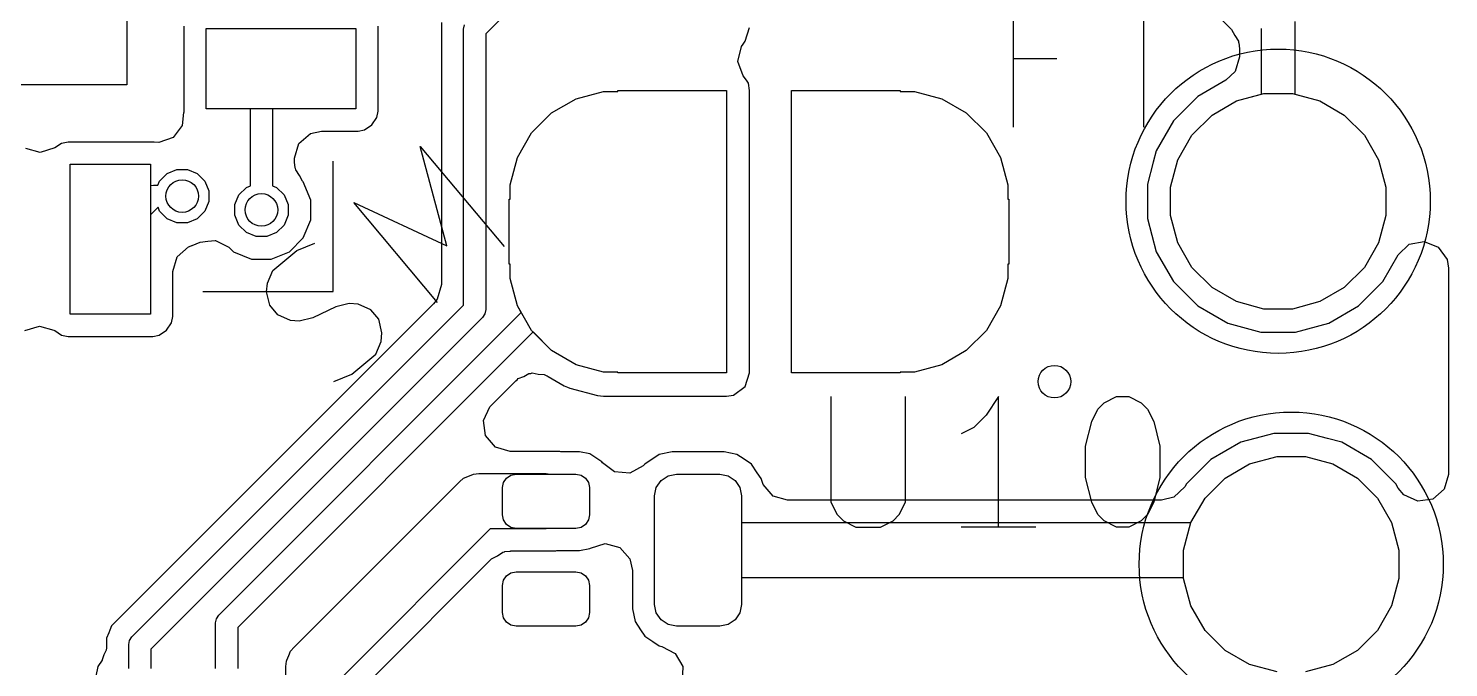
# Model space of a CAD drawing. Extents: x -28 to 34.6, y -6.7 to 48.3.
# Drawn here: x 18.61 to 25.15, y 12.48 to 15.42 of the extents above; entities that cross this region are included whole.
import ezdxf

# ---------------------------------------------------------------- set-up
doc = ezdxf.new("R2010")
doc.units = 0
doc.layers.add('BLACK', color=7, linetype='CONTINUOUS')

msp = doc.modelspace()

# ---------------------------------------------------------------- linework, layer by layer
at = {"layer": 'BLACK', "linetype": 'CONTINUOUS'}
for p, q in [((19.064332, 17.256502), (19.064332, 15.156502)), ((19.064332, 17.256502), (19.064332, 15.156502)), ((22.870037, 16.690683), (24.149713, 15.411007)), ((20.934723, 15.610052), (20.716731, 15.39206)), ((23.145873, 14.962731), (23.145873, 15.562731)), ((23.745873, 14.962731), (23.745873, 15.562731)), ((20.513031, 15.443516), (20.513031, 14.237797)), ((20.615131, 15.413102), (20.618998, 15.432542)), ((24.440532, 15.448542), (24.440532, 15.114294)), ((19.327232, 15.426561), (19.327232, 15.036452)), ((19.429332, 15.046502), (19.429332, 15.416502)), ((19.429332, 15.416502), (20.119332, 15.416502)), ((19.429332, 15.046502), (19.429332, 15.416502)), ((19.429332, 15.416502), (20.119332, 15.416502)), ((19.429332, 15.046502), (19.429332, 15.416502)), ((19.429332, 15.416502), (20.119332, 15.416502)), ((20.119332, 15.416502), (20.119332, 15.046502)), ((20.119332, 15.416502), (20.119332, 15.046502)), ((20.119332, 15.416502), (20.119332, 15.046502)), ((20.221432, 15.036447), (20.221431, 15.426556)), ((20.615131, 14.144143), (20.615131, 15.413102)), ((20.716731, 15.39206), (20.716731, 14.123101)), ((21.910977, 15.35855), (21.931431, 15.421502)), ((24.149713, 15.411007), (24.164416, 15.38408)), ((24.164416, 15.38408), (24.181009, 15.358261)), ((24.288132, 15.114294), (24.288132, 15.416979)), ((21.8776, 15.264965), (21.893426, 15.333019)), ((21.893426, 15.333019), (21.901081, 15.344931)), ((21.901081, 15.344931), (21.910973, 15.358548)), ((21.910973, 15.358548), (21.910977, 15.35855)), ((24.181009, 15.358261), (24.1819, 15.352061)), ((24.1819, 15.352061), (24.183198, 15.349684)), ((24.183198, 15.349684), (24.186032, 15.323326)), ((24.186032, 15.323326), (24.186032, 15.285397)), ((21.90108, 15.199159), (21.8776, 15.264965)), ((23.345873, 15.277017), (23.145873, 15.277017)), ((24.186032, 15.285397), (24.166347, 15.218358)), ((21.916445, 15.17801), (21.90108, 15.199159)), ((21.926189, 15.164598), (21.916445, 15.17801)), ((24.124032, 15.17801), (23.994637, 15.103305)), ((24.166347, 15.218358), (24.124032, 15.17801)), ((19.064332, 15.156502), (16.964332, 15.156502)), ((19.064332, 15.156502), (16.964332, 15.156502)), ((21.132989, 15.093442), (21.259068, 15.127224)), ((21.132989, 15.093442), (21.259068, 15.127224)), ((21.259068, 15.127224), (21.324331, 15.127224)), ((21.259068, 15.127224), (21.324331, 15.127224)), ((21.324331, 15.127224), (21.324331, 15.131502)), ((21.324331, 15.131502), (21.824331, 15.131502)), ((21.324331, 15.127224), (21.324331, 15.131502)), ((21.324331, 15.131502), (21.824331, 15.131502)), ((21.824331, 15.131502), (21.824331, 13.831502)), ((21.824331, 15.131502), (21.824331, 13.831502)), ((21.931431, 15.131502), (21.926189, 15.164598)), ((21.931431, 13.831502), (21.931431, 15.131502)), ((22.124332, 13.831502), (22.124332, 15.131502)), ((22.124332, 15.131502), (22.624332, 15.131502)), ((22.624332, 15.131502), (22.624332, 15.127224)), ((22.624332, 15.127224), (22.689595, 15.127224)), ((22.689595, 15.127224), (22.815674, 15.093442)), ((23.994632, 15.103301), (23.882533, 14.991202)), ((23.994637, 15.103305), (23.994632, 15.103301)), ((24.17299, 15.083442), (24.299069, 15.117224)), ((24.17299, 15.083442), (24.288132, 15.114294)), ((24.299069, 15.117224), (24.429595, 15.117224)), ((24.429595, 15.117224), (24.555674, 15.083442)), ((24.440532, 15.114294), (24.555674, 15.083442)), ((19.327232, 15.036452), (19.32783, 15.03039)), ((19.633532, 15.046502), (19.429332, 15.046502)), ((20.119332, 15.046502), (19.429332, 15.046502)), ((20.119332, 15.046502), (19.429332, 15.046502)), ((19.633532, 14.69316), (19.633532, 15.046502)), ((20.119332, 15.046502), (19.735132, 15.046502)), ((19.735132, 15.046502), (19.735132, 14.69316)), ((20.215508, 15.006665), (20.221432, 15.036447)), ((21.01995, 15.028179), (21.132989, 15.093442)), ((21.01995, 15.028179), (21.132989, 15.093442)), ((22.815674, 15.093442), (22.928713, 15.028179)), ((24.059951, 15.018179), (24.17299, 15.083442)), ((24.059951, 15.018179), (24.17299, 15.083442)), ((24.555674, 15.083442), (24.668713, 15.018179)), ((24.555674, 15.083442), (24.668713, 15.018179)), ((19.32026, 14.970529), (19.277385, 14.915361)), ((19.32561, 15.030172), (19.32026, 14.970529)), ((19.32783, 15.03039), (19.32561, 15.030172)), ((20.159169, 14.950326), (20.192942, 14.972892)), ((20.192942, 14.972892), (20.215508, 15.006665)), ((20.927654, 14.935883), (21.01995, 15.028179)), ((20.927654, 14.935883), (21.01995, 15.028179)), ((22.928713, 15.028179), (23.021009, 14.935883)), ((23.882531, 14.991199), (23.803265, 14.853905)), ((23.882533, 14.991202), (23.882531, 14.991199)), ((23.967655, 14.925883), (24.059951, 15.018179)), ((23.967655, 14.925883), (24.059951, 15.018179)), ((24.668713, 15.018179), (24.761009, 14.925883)), ((24.668713, 15.018179), (24.761009, 14.925883)), ((19.277385, 14.915361), (19.21149, 14.892131)), ((19.856917, 14.887442), (19.909721, 14.933197)), ((19.909721, 14.933197), (19.961232, 14.944403)), ((19.961232, 14.944403), (20.129383, 14.944403)), ((20.129383, 14.944403), (20.129386, 14.944403)), ((20.129386, 14.944403), (20.159169, 14.950326)), ((20.862391, 14.822844), (20.927654, 14.935883)), ((20.862391, 14.822844), (20.927654, 14.935883)), ((23.021009, 14.935883), (23.086272, 14.822844)), ((23.902392, 14.812844), (23.967655, 14.925883)), ((23.902392, 14.812844), (23.967655, 14.925883)), ((24.761009, 14.925883), (24.826272, 14.812844)), ((24.761009, 14.925883), (24.826272, 14.812844)), ((18.666543, 14.845905), (18.599163, 14.864391)), ((18.733221, 14.866782), (18.666543, 14.845905)), ((18.764494, 14.887678), (18.733221, 14.866782)), ((18.764497, 14.887679), (18.764494, 14.887678)), ((18.794273, 14.893601), (18.764497, 14.887679)), ((18.794281, 14.893602), (18.794273, 14.893601)), ((19.184388, 14.893602), (18.794281, 14.893602)), ((19.190451, 14.893005), (19.184388, 14.893602)), ((19.190512, 14.893634), (19.190451, 14.893005)), ((19.21149, 14.892131), (19.190512, 14.893634)), ((19.837232, 14.820403), (19.856917, 14.887442)), ((20.537907, 14.416174), (20.415635, 14.873036)), ((20.415635, 14.873036), (20.801308, 14.413409)), ((23.803265, 14.853905), (23.789239, 14.801558)), ((18.804332, 14.101502), (18.804332, 14.791502)), ((18.804332, 14.791502), (19.174332, 14.791502)), ((18.804332, 14.101502), (18.804332, 14.791502)), ((18.804332, 14.791502), (19.174332, 14.791502)), ((18.804332, 14.101502), (18.804332, 14.791502)), ((18.804332, 14.791502), (19.174332, 14.791502)), ((19.174332, 14.791502), (19.174332, 14.693279)), ((19.174332, 14.791502), (19.174332, 14.101502)), ((19.174332, 14.791502), (19.174332, 14.101502)), ((19.837232, 14.801132), (19.837232, 14.820403)), ((19.840066, 14.774774), (19.837232, 14.801132)), ((19.841363, 14.772398), (19.840066, 14.774774)), ((20.014332, 14.206502), (20.014332, 14.806502)), ((20.828609, 14.696765), (20.862391, 14.822844)), ((20.828609, 14.696765), (20.862391, 14.822844)), ((23.086272, 14.822844), (23.120054, 14.696765)), ((23.789239, 14.801558), (23.762232, 14.70077)), ((23.86861, 14.686765), (23.902392, 14.812844)), ((23.86861, 14.686765), (23.902392, 14.812844)), ((24.826272, 14.812844), (24.860054, 14.686765)), ((24.826272, 14.812844), (24.860054, 14.686765)), ((19.207977, 14.696004), (19.2157, 14.71465)), ((19.2157, 14.71465), (19.250188, 14.749138)), ((19.250188, 14.749138), (19.295248, 14.767802)), ((19.295248, 14.767802), (19.34402, 14.767802)), ((19.34402, 14.767802), (19.38908, 14.749138)), ((19.38908, 14.749138), (19.423568, 14.71465)), ((19.423568, 14.71465), (19.442232, 14.66959)), ((19.842255, 14.766197), (19.841363, 14.772398)), ((19.858847, 14.740379), (19.842255, 14.766197)), ((19.873551, 14.713451), (19.858847, 14.740379)), ((19.876858, 14.710144), (19.873551, 14.713451)), ((19.911432, 14.626675), (19.876858, 14.710144)), ((19.174332, 14.693279), (19.188034, 14.696004)), ((19.188034, 14.696004), (19.207977, 14.696004)), ((19.442232, 14.66959), (19.442232, 14.620818)), ((19.561734, 14.605888), (19.580398, 14.650948)), ((19.580398, 14.650948), (19.614886, 14.685436)), ((19.614886, 14.685436), (19.633532, 14.69316)), ((19.735132, 14.69316), (19.753778, 14.685436)), ((19.753778, 14.685436), (19.788266, 14.650948)), ((19.788266, 14.650948), (19.80693, 14.605888)), ((20.828609, 14.631502), (20.828609, 14.696765)), ((20.828609, 14.631502), (20.828609, 14.696765)), ((23.120054, 14.696765), (23.120054, 14.631502)), ((23.762232, 14.70077), (23.762232, 14.542234)), ((23.86861, 14.556239), (23.86861, 14.686765)), ((23.86861, 14.556239), (23.86861, 14.686765)), ((24.860054, 14.686765), (24.860054, 14.556239)), ((24.860054, 14.686765), (24.860054, 14.556239)), ((19.208298, 14.593627), (19.174332, 14.55966)), ((19.2157, 14.575758), (19.208298, 14.593627)), ((19.442232, 14.620818), (19.423568, 14.575758)), ((19.561734, 14.557116), (19.561734, 14.605888)), ((19.80693, 14.605888), (19.80693, 14.557116)), ((19.911432, 14.536329), (19.911432, 14.626675)), ((20.49489, 14.156294), (20.109217, 14.615921)), ((20.109217, 14.615921), (20.537907, 14.416174)), ((20.824331, 14.331502), (20.824331, 14.631502)), ((20.824331, 14.631502), (20.828609, 14.631502)), ((20.824331, 14.331502), (20.824331, 14.631502)), ((20.824331, 14.631502), (20.828609, 14.631502)), ((23.120054, 14.631502), (23.124332, 14.631502)), ((23.124332, 14.631502), (23.124332, 14.331502)), ((19.174332, 14.55966), (19.174332, 14.101502)), ((19.250188, 14.54127), (19.2157, 14.575758)), ((19.295248, 14.522606), (19.250188, 14.54127)), ((19.34402, 14.522606), (19.295248, 14.522606)), ((19.38908, 14.54127), (19.34402, 14.522606)), ((19.423568, 14.575758), (19.38908, 14.54127)), ((19.580398, 14.512056), (19.561734, 14.557116)), ((19.80693, 14.557116), (19.788266, 14.512056)), ((19.876858, 14.45286), (19.911432, 14.536329)), ((23.762232, 14.542234), (23.803265, 14.3891)), ((23.902392, 14.43016), (23.86861, 14.556239)), ((23.902392, 14.43016), (23.86861, 14.556239)), ((24.860054, 14.556239), (24.826272, 14.43016)), ((24.860054, 14.556239), (24.826272, 14.43016)), ((19.614886, 14.477568), (19.580398, 14.512056)), ((19.659946, 14.458904), (19.614886, 14.477568)), ((19.708718, 14.458904), (19.659946, 14.458904)), ((19.753778, 14.477568), (19.708718, 14.458904)), ((19.788266, 14.512056), (19.753778, 14.477568)), ((19.812974, 14.388976), (19.876858, 14.45286)), ((19.296117, 14.3658), (19.348921, 14.411555)), ((19.348921, 14.411555), (19.35321, 14.413417)), ((19.35321, 14.413417), (19.36459, 14.418104)), ((19.36459, 14.418104), (19.364807, 14.418104)), ((19.364807, 14.418104), (19.402704, 14.433802)), ((19.402704, 14.433802), (19.402868, 14.433869)), ((19.402868, 14.433869), (19.437294, 14.437501)), ((19.437294, 14.437501), (19.472106, 14.441243)), ((19.472106, 14.441243), (19.472223, 14.441185)), ((19.472223, 14.441185), (19.472352, 14.441198)), ((19.472352, 14.441198), (19.503508, 14.425524)), ((19.503508, 14.425524), (19.534585, 14.409968)), ((19.534585, 14.409968), (19.534753, 14.409806)), ((19.534753, 14.409806), (19.534768, 14.409798)), ((19.534768, 14.409798), (19.534776, 14.409783)), ((19.534776, 14.409783), (19.53777, 14.406896)), ((19.53777, 14.406896), (19.55569, 14.388976)), ((19.55569, 14.388976), (19.639159, 14.354402)), ((19.729505, 14.354402), (19.812974, 14.388976)), ((19.737138, 14.30371), (19.846573, 14.395536)), ((19.846573, 14.395536), (19.9306, 14.428745)), ((23.803265, 14.3891), (23.882532, 14.251804)), ((23.967655, 14.317121), (23.902392, 14.43016)), ((23.967655, 14.317121), (23.902392, 14.43016)), ((24.826272, 14.43016), (24.761009, 14.317121)), ((24.826272, 14.43016), (24.761009, 14.317121)), ((24.917362, 14.375181), (24.967926, 14.423395)), ((24.967926, 14.423395), (25.036533, 14.436619)), ((25.036533, 14.436619), (25.101398, 14.410652)), ((25.101398, 14.410652), (25.141928, 14.353738)), ((19.276432, 14.298761), (19.296117, 14.3658)), ((19.639159, 14.354402), (19.639161, 14.354402)), ((19.639161, 14.354402), (19.729503, 14.354402)), ((19.729503, 14.354402), (19.729505, 14.354402)), ((20.828609, 14.331502), (20.824331, 14.331502)), ((20.828609, 14.331502), (20.824331, 14.331502)), ((20.828609, 14.266239), (20.828609, 14.331502)), ((20.828609, 14.266239), (20.828609, 14.331502)), ((23.124332, 14.331502), (23.120054, 14.331502)), ((23.120054, 14.331502), (23.120054, 14.266239)), ((24.059951, 14.224825), (23.967655, 14.317121)), ((24.059951, 14.224825), (23.967655, 14.317121)), ((24.761009, 14.317121), (24.668713, 14.224825)), ((24.761009, 14.317121), (24.668713, 14.224825)), ((24.846132, 14.251804), (24.917362, 14.375181)), ((25.141928, 14.353738), (25.148748, 14.313163)), ((19.276432, 14.091447), (19.276432, 14.298761)), ((19.71173, 14.245092), (19.737138, 14.30371)), ((20.862391, 14.14016), (20.828609, 14.266239)), ((20.862391, 14.14016), (20.828609, 14.266239)), ((23.120054, 14.266239), (23.086272, 14.14016)), ((23.882532, 14.251804), (23.994634, 14.139702)), ((24.73403, 14.139702), (24.846132, 14.251804)), ((25.148748, 14.313163), (25.148618, 13.36396)), ((19.414332, 14.206502), (20.014332, 14.206502)), ((19.708208, 14.20484), (19.71173, 14.245092)), ((19.723052, 14.1427), (19.708208, 14.20484)), ((20.513031, 14.237797), (20.493346, 14.170758)), ((24.17299, 14.159562), (24.059951, 14.224825)), ((24.17299, 14.159562), (24.059951, 14.224825)), ((24.668713, 14.224825), (24.555674, 14.159562)), ((24.668713, 14.224825), (24.555674, 14.159562)), ((20.476712, 14.150116), (18.994711, 12.668116)), ((19.088411, 12.617423), (20.615131, 14.144143)), ((19.759783, 14.098926), (19.723052, 14.1427)), ((20.026705, 14.136414), (19.920792, 14.08484)), ((20.088845, 14.151258), (20.026705, 14.136414)), ((20.129097, 14.147736), (20.088845, 14.151258)), ((20.187715, 14.122328), (20.129097, 14.147736)), ((20.224445, 14.078554), (20.187715, 14.122328)), ((20.493346, 14.170758), (20.476712, 14.150116)), ((20.716731, 14.123101), (20.712864, 14.103661)), ((20.880236, 14.10925), (20.862391, 14.14016)), ((20.927654, 14.027121), (20.862391, 14.14016)), ((23.086272, 14.14016), (23.021009, 14.027121)), ((23.994634, 14.139702), (24.13193, 14.060435)), ((24.299069, 14.12578), (24.17299, 14.159562)), ((24.299069, 14.12578), (24.17299, 14.159562)), ((24.429595, 14.12578), (24.299069, 14.12578)), ((24.429595, 14.12578), (24.299069, 14.12578)), ((24.555674, 14.159562), (24.429595, 14.12578)), ((24.555674, 14.159562), (24.429595, 14.12578)), ((24.596734, 14.060435), (24.73403, 14.139702)), ((19.174332, 14.101502), (18.804332, 14.101502)), ((19.174332, 14.101502), (18.804332, 14.101502)), ((19.174332, 14.101502), (18.804332, 14.101502)), ((20.701852, 14.08718), (19.175132, 12.56046)), ((19.247942, 14.027892), (19.270508, 14.061665)), ((19.270508, 14.061665), (19.276432, 14.091447)), ((19.48841, 12.717423), (20.880236, 14.10925)), ((19.8184, 14.073518), (19.759783, 14.098926)), ((19.858653, 14.069996), (19.8184, 14.073518)), ((19.920792, 14.08484), (19.858653, 14.069996)), ((20.239289, 14.016414), (20.224445, 14.078554)), ((20.712864, 14.10366), (20.701852, 14.08718)), ((20.712864, 14.103661), (20.712864, 14.10366)), ((24.13193, 14.060435), (24.285064, 14.019402)), ((24.4436, 14.019402), (24.596734, 14.060435)), ((18.595443, 14.026223), (18.662116, 14.0471)), ((18.662116, 14.0471), (18.729497, 14.028616)), ((18.729497, 14.028616), (18.733205, 14.026233)), ((18.733205, 14.026233), (18.764495, 14.005326)), ((18.764495, 14.005326), (18.794277, 13.999402)), ((18.794277, 13.999402), (19.184386, 13.999403)), ((19.184386, 13.999403), (19.214169, 14.005326)), ((19.214169, 14.005326), (19.247942, 14.027892)), ((20.934723, 14.020052), (19.575131, 12.66046)), ((20.235768, 13.976162), (20.239289, 14.016414)), ((21.01995, 13.934825), (20.927654, 14.027121)), ((21.01995, 13.934825), (20.934723, 14.020052)), ((23.021009, 14.027121), (22.928713, 13.934825)), ((24.285064, 14.019402), (24.285066, 14.019402)), ((24.285066, 14.019402), (24.443598, 14.019402)), ((24.443598, 14.019402), (24.4436, 14.019402)), ((20.210359, 13.917544), (20.235768, 13.976162)), ((21.132989, 13.869562), (21.01995, 13.934825)), ((21.132989, 13.869562), (21.01995, 13.934825)), ((22.928713, 13.934825), (22.815674, 13.869562)), ((20.100924, 13.825718), (20.210359, 13.917544)), ((21.259068, 13.83578), (21.132989, 13.869562)), ((21.259068, 13.83578), (21.132989, 13.869562)), ((22.815674, 13.869562), (22.689595, 13.83578)), ((20.016898, 13.792508), (20.100924, 13.825718)), ((20.741327, 13.682267), (20.854615, 13.795555)), ((20.854615, 13.795555), (20.861484, 13.799305)), ((20.861484, 13.799305), (20.866052, 13.805663)), ((20.866052, 13.805663), (20.891712, 13.815811)), ((20.891712, 13.815811), (20.915934, 13.829037)), ((20.915934, 13.829037), (20.923743, 13.828479)), ((20.923743, 13.828479), (20.931025, 13.831358)), ((20.931025, 13.831358), (20.958101, 13.826022)), ((20.958101, 13.826022), (20.985626, 13.824053)), ((20.985626, 13.824053), (20.998239, 13.818111)), ((20.998239, 13.818111), (20.999576, 13.817847)), ((20.999576, 13.817847), (21.001056, 13.816784)), ((21.001056, 13.816784), (21.004291, 13.81526)), ((21.004291, 13.81526), (21.077788, 13.772826)), ((21.324331, 13.83578), (21.259068, 13.83578)), ((21.324331, 13.83578), (21.259068, 13.83578)), ((21.324331, 13.831502), (21.324331, 13.83578)), ((21.324331, 13.831502), (21.324331, 13.83578)), ((21.824331, 13.831502), (21.324331, 13.831502)), ((21.824331, 13.831502), (21.324331, 13.831502)), ((21.910977, 13.76855), (21.931431, 13.831502)), ((22.624332, 13.831502), (22.124332, 13.831502)), ((22.689595, 13.83578), (22.624332, 13.83578)), ((22.624332, 13.83578), (22.624332, 13.831502)), ((21.077788, 13.772826), (21.092661, 13.766665)), ((21.092661, 13.766665), (21.103605, 13.762131)), ((21.103605, 13.762131), (21.103618, 13.762126)), ((21.103618, 13.762126), (21.230785, 13.728051)), ((21.230785, 13.728051), (21.258505, 13.724402)), ((21.824331, 13.724402), (21.857427, 13.729644)), ((21.857427, 13.729644), (21.910977, 13.76855)), ((20.706287, 13.612249), (20.735312, 13.675805)), ((20.735312, 13.675805), (20.741327, 13.682267)), ((21.258505, 13.724402), (21.258508, 13.724402)), ((21.258508, 13.724402), (21.82433, 13.724402)), ((21.82433, 13.724402), (21.824331, 13.724402)), ((22.305873, 13.722731), (22.305873, 13.237017)), ((22.64873, 13.237017), (22.64873, 13.722731)), ((23.077301, 13.722731), (23.020158, 13.637017)), ((23.077301, 13.122731), (23.077301, 13.722731)), ((23.505873, 13.608445), (23.534444, 13.665588)), ((23.534444, 13.665588), (23.563016, 13.69416)), ((23.563016, 13.69416), (23.620158, 13.722731)), ((23.620158, 13.722731), (23.677301, 13.722731)), ((23.677301, 13.722731), (23.734444, 13.69416)), ((23.734444, 13.69416), (23.763016, 13.665588)), ((23.763016, 13.665588), (23.791587, 13.608445)), ((20.716231, 13.543091), (20.706287, 13.612249)), ((23.020158, 13.637017), (22.963015, 13.579874)), ((23.477301, 13.49416), (23.505873, 13.608445)), ((23.791587, 13.608445), (23.820158, 13.49416)), ((20.761986, 13.490287), (20.716231, 13.543091)), ((22.963015, 13.579874), (22.905872, 13.551302)), ((24.345064, 13.553602), (24.256583, 13.529893)), ((24.5036, 13.553602), (24.345064, 13.553602)), ((24.592081, 13.529893), (24.5036, 13.553602)), ((20.829025, 13.470602), (20.761986, 13.490287)), ((21.039903, 13.470602), (20.829025, 13.470602)), ((21.04523, 13.470602), (21.039903, 13.470602)), ((21.057576, 13.469952), (21.04523, 13.470602)), ((21.062171, 13.468602), (21.057576, 13.469952)), ((21.148045, 13.468602), (21.062171, 13.468602)), ((21.148049, 13.468602), (21.148045, 13.468602)), ((21.196051, 13.459054), (21.148049, 13.468602)), ((21.574423, 13.468602), (21.515477, 13.456877)), ((21.574428, 13.468602), (21.574423, 13.468602)), ((21.814236, 13.468602), (21.574428, 13.468602)), ((21.81424, 13.468602), (21.814236, 13.468602)), ((21.873187, 13.456877), (21.81424, 13.468602)), ((23.477301, 13.351302), (23.477301, 13.49416)), ((23.820158, 13.49416), (23.820158, 13.351302)), ((24.191929, 13.512569), (24.054635, 13.433303)), ((24.256583, 13.529893), (24.191929, 13.512569)), ((24.656735, 13.512569), (24.592081, 13.529893)), ((24.79403, 13.433302), (24.656734, 13.512569)), ((24.656734, 13.512569), (24.656735, 13.512569)), ((21.196058, 13.459051), (21.196051, 13.459054)), ((21.250502, 13.422673), (21.196058, 13.459051)), ((21.250578, 13.422597), (21.250502, 13.422673)), ((21.25394, 13.417847), (21.250578, 13.422597)), ((21.309872, 13.375974), (21.25394, 13.417847)), ((21.440888, 13.40447), (21.379563, 13.370987)), ((21.448626, 13.412209), (21.440888, 13.40447)), ((21.515476, 13.456877), (21.448626, 13.412209)), ((21.515477, 13.456877), (21.515476, 13.456877)), ((21.906517, 13.434606), (21.873187, 13.456877)), ((21.940038, 13.412208), (21.906517, 13.434606)), ((21.966814, 13.372135), (21.940038, 13.412208)), ((24.054632, 13.433301), (23.942533, 13.321202)), ((24.054635, 13.433303), (24.054632, 13.433301)), ((24.119951, 13.348179), (24.23299, 13.413442)), ((24.119951, 13.348179), (24.23299, 13.413442)), ((24.23299, 13.413442), (24.359069, 13.447224)), ((24.23299, 13.413442), (24.359069, 13.447224)), ((24.359069, 13.447224), (24.489595, 13.447224)), ((24.359069, 13.447224), (24.489595, 13.447224)), ((24.489595, 13.447224), (24.615674, 13.413442)), ((24.489595, 13.447224), (24.615674, 13.413442)), ((24.615674, 13.413442), (24.728713, 13.348179)), ((24.615674, 13.413442), (24.728713, 13.348179)), ((24.794031, 13.433301), (24.79403, 13.433302)), ((24.906132, 13.3212), (24.794031, 13.433301)), ((20.59551, 13.331304), (20.614755, 13.347098)), ((20.614755, 13.347098), (20.614756, 13.347099)), ((20.614756, 13.347099), (20.650112, 13.361744)), ((20.650112, 13.361744), (20.660536, 13.366062)), ((20.660536, 13.366062), (20.660537, 13.366062)), ((20.660537, 13.366062), (20.685313, 13.368502)), ((20.685313, 13.368502), (20.994332, 13.368502)), ((20.79909, 13.32792), (20.812638, 13.348196)), ((20.79909, 13.32792), (20.812638, 13.348196)), ((20.812638, 13.348196), (20.832914, 13.361744)), ((20.812638, 13.348196), (20.832914, 13.361744)), ((20.832914, 13.361744), (20.856832, 13.366502)), ((20.832914, 13.361744), (20.856832, 13.366502)), ((20.856832, 13.366502), (21.131832, 13.366502)), ((20.856832, 13.366502), (21.131832, 13.366502)), ((20.994332, 13.368502), (21.01464, 13.366502)), ((21.01464, 13.366502), (21.131832, 13.366502)), ((21.131832, 13.366502), (21.15575, 13.361744)), ((21.131832, 13.366502), (21.15575, 13.361744)), ((21.131832, 13.366502), (21.15575, 13.361744)), ((21.15575, 13.361744), (21.176026, 13.348196)), ((21.15575, 13.361744), (21.176026, 13.348196)), ((21.15575, 13.361744), (21.176026, 13.348196)), ((21.176026, 13.348196), (21.189574, 13.32792)), ((21.176026, 13.348196), (21.189574, 13.32792)), ((21.176026, 13.348196), (21.189574, 13.32792)), ((21.379563, 13.370987), (21.309872, 13.375974)), ((21.501944, 13.30477), (21.523621, 13.337213)), ((21.501944, 13.30477), (21.523621, 13.337213)), ((21.501944, 13.30477), (21.523621, 13.337213)), ((21.523621, 13.337213), (21.556064, 13.35889)), ((21.523621, 13.337213), (21.556064, 13.35889)), ((21.523621, 13.337213), (21.556064, 13.35889)), ((21.556064, 13.35889), (21.594332, 13.366502)), ((21.556064, 13.35889), (21.594332, 13.366502)), ((21.556064, 13.35889), (21.594332, 13.366502)), ((21.594332, 13.366502), (21.794332, 13.366502)), ((21.594332, 13.366502), (21.794332, 13.366502)), ((21.594332, 13.366502), (21.794332, 13.366502)), ((21.794332, 13.366502), (21.8326, 13.35889)), ((21.794332, 13.366502), (21.8326, 13.35889)), ((21.794332, 13.366502), (21.8326, 13.35889)), ((21.8326, 13.35889), (21.865043, 13.337213)), ((21.8326, 13.35889), (21.865043, 13.337213)), ((21.8326, 13.35889), (21.865043, 13.337213)), ((21.865043, 13.337213), (21.88672, 13.30477)), ((21.865043, 13.337213), (21.88672, 13.30477)), ((21.865043, 13.337213), (21.88672, 13.30477)), ((21.984706, 13.345358), (21.966814, 13.372135)), ((21.984734, 13.345289), (21.984706, 13.345358)), ((21.993519, 13.318091), (21.984734, 13.345289)), ((23.505873, 13.237017), (23.477301, 13.351302)), ((23.820158, 13.351302), (23.791587, 13.237017)), ((24.027655, 13.255883), (24.119951, 13.348179)), ((24.027655, 13.255883), (24.119951, 13.348179)), ((24.728713, 13.348179), (24.821009, 13.255883)), ((24.728713, 13.348179), (24.821009, 13.255883)), ((25.148618, 13.36396), (25.128924, 13.296923)), ((19.83453, 12.570325), (20.59551, 13.331304)), ((20.794332, 13.304002), (20.79909, 13.32792)), ((20.794332, 13.304002), (20.79909, 13.32792)), ((20.794332, 13.179002), (20.794332, 13.304002)), ((20.794332, 13.179002), (20.794332, 13.304002)), ((21.189574, 13.32792), (21.194332, 13.304002)), ((21.189574, 13.32792), (21.194332, 13.304002)), ((21.189574, 13.32792), (21.194332, 13.304002)), ((21.194332, 13.304002), (21.194332, 13.179002)), ((21.194332, 13.304002), (21.194332, 13.179002)), ((21.194332, 13.304002), (21.194332, 13.179002)), ((21.494332, 13.266502), (21.501944, 13.30477)), ((21.494332, 13.266502), (21.501944, 13.30477)), ((21.494332, 13.266502), (21.501944, 13.30477)), ((21.88672, 13.30477), (21.894332, 13.266502)), ((21.88672, 13.30477), (21.894332, 13.266502)), ((21.88672, 13.30477), (21.894332, 13.266502)), ((22.039274, 13.265287), (21.993519, 13.318091)), ((23.934682, 13.307603), (23.884115, 13.259387)), ((23.942531, 13.321199), (23.934682, 13.307603)), ((23.942533, 13.321202), (23.942531, 13.321199)), ((24.917231, 13.301976), (24.906132, 13.3212)), ((24.943402, 13.270275), (24.917231, 13.301976)), ((25.006954, 13.241242), (24.943402, 13.270275)), ((25.128924, 13.296923), (25.076114, 13.251176)), ((21.494332, 12.766502), (21.494332, 13.266502)), ((21.494332, 12.766502), (21.494332, 13.266502)), ((21.494332, 12.766502), (21.494332, 13.266502)), ((21.894332, 13.266502), (21.894332, 13.143502)), ((21.894332, 13.266502), (21.894332, 12.766502)), ((21.894332, 13.266502), (21.894332, 12.766502)), ((22.106313, 13.245602), (22.039274, 13.265287)), ((23.827294, 13.245602), (22.106313, 13.245602)), ((22.305873, 13.237017), (22.334444, 13.179874)), ((22.620158, 13.179874), (22.64873, 13.237017)), ((23.534444, 13.179874), (23.505873, 13.237017)), ((23.791587, 13.237017), (23.763016, 13.179874)), ((23.884115, 13.259387), (23.827294, 13.245602)), ((23.962392, 13.142844), (24.027655, 13.255883)), ((23.962772, 13.143502), (24.027655, 13.255883)), ((24.821009, 13.255883), (24.886272, 13.142844)), ((24.821009, 13.255883), (24.886272, 13.142844)), ((25.076114, 13.251176), (25.006954, 13.241242)), ((20.79909, 13.155084), (20.794332, 13.179002)), ((20.79909, 13.155084), (20.794332, 13.179002)), ((20.812638, 13.134808), (20.79909, 13.155084)), ((20.812638, 13.134808), (20.79909, 13.155084)), ((21.189574, 13.155084), (21.176026, 13.134808)), ((21.189574, 13.155084), (21.176026, 13.134808)), ((21.189574, 13.155084), (21.176026, 13.134808)), ((21.194332, 13.179002), (21.189574, 13.155084)), ((21.194332, 13.179002), (21.189574, 13.155084)), ((21.194332, 13.179002), (21.189574, 13.155084)), ((21.894332, 13.143502), (23.962772, 13.143502)), ((22.334444, 13.179874), (22.363016, 13.151302)), ((22.363016, 13.151302), (22.420158, 13.122731)), ((22.534444, 13.122731), (22.591587, 13.151302)), ((22.591587, 13.151302), (22.620158, 13.179874)), ((23.563016, 13.151302), (23.534444, 13.179874)), ((23.620158, 13.122731), (23.563016, 13.151302)), ((23.734444, 13.151302), (23.677301, 13.122731)), ((23.763016, 13.179874), (23.734444, 13.151302)), ((23.92861, 13.016765), (23.962392, 13.142844)), ((24.886272, 13.142844), (24.920054, 13.016765)), ((24.886272, 13.142844), (24.920054, 13.016765)), ((20.737918, 13.114502), (20.051333, 12.427917)), ((20.994332, 13.114502), (20.737918, 13.114502)), ((20.832914, 13.12126), (20.812638, 13.134808)), ((20.832914, 13.12126), (20.812638, 13.134808)), ((20.856832, 13.116502), (20.832914, 13.12126)), ((20.856832, 13.116502), (20.832914, 13.12126)), ((21.131832, 13.116502), (20.856832, 13.116502)), ((21.131832, 13.116502), (20.856832, 13.116502)), ((21.01464, 13.116502), (20.994332, 13.114502)), ((21.131832, 13.116502), (21.01464, 13.116502)), ((21.15575, 13.12126), (21.131832, 13.116502)), ((21.15575, 13.12126), (21.131832, 13.116502)), ((21.15575, 13.12126), (21.131832, 13.116502)), ((21.176026, 13.134808), (21.15575, 13.12126)), ((21.176026, 13.134808), (21.15575, 13.12126)), ((21.176026, 13.134808), (21.15575, 13.12126)), ((22.420158, 13.122731), (22.534444, 13.122731)), ((23.248729, 13.122731), (22.905872, 13.122731)), ((23.677301, 13.122731), (23.620158, 13.122731)), ((20.802519, 13.008097), (20.805214, 13.009568)), ((20.805214, 13.009568), (20.830496, 13.012397)), ((20.830496, 13.012397), (20.831072, 13.012402)), ((20.831072, 13.012402), (21.039903, 13.012402)), ((21.039903, 13.012402), (21.044369, 13.014253)), ((21.044369, 13.014253), (21.061099, 13.014398)), ((21.061099, 13.014398), (21.061362, 13.014323)), ((21.061362, 13.014323), (21.062175, 13.014403)), ((21.062175, 13.014403), (21.148042, 13.014403)), ((21.148042, 13.014403), (21.148044, 13.014403)), ((21.148044, 13.014403), (21.196056, 13.023952)), ((21.196056, 13.023952), (21.199338, 13.026146)), ((21.199338, 13.026146), (21.266014, 13.047025)), ((21.266014, 13.047025), (21.333395, 13.028543)), ((21.333395, 13.028543), (21.380087, 12.976565)), ((23.92861, 12.886239), (23.92861, 13.016765)), ((24.920054, 13.016765), (24.920054, 12.886239)), ((24.920054, 13.016765), (24.920054, 12.886239)), ((20.189752, 12.421944), (20.743891, 12.976083)), ((20.743891, 12.976083), (20.770361, 12.990537)), ((20.770361, 12.990537), (20.795606, 13.007072)), ((20.795606, 13.007072), (20.802519, 13.008097)), ((21.380087, 12.976565), (21.392232, 12.923045)), ((20.794332, 12.854002), (20.79909, 12.87792)), ((20.794332, 12.854002), (20.79909, 12.87792)), ((20.79909, 12.87792), (20.812638, 12.898196)), ((20.79909, 12.87792), (20.812638, 12.898196)), ((20.812638, 12.898196), (20.832914, 12.911744)), ((20.812638, 12.898196), (20.832914, 12.911744)), ((20.832914, 12.911744), (20.856832, 12.916502)), ((20.832914, 12.911744), (20.856832, 12.916502)), ((20.856832, 12.916502), (21.131832, 12.916502)), ((20.856832, 12.916502), (21.131832, 12.916502)), ((21.131832, 12.916502), (21.15575, 12.911744)), ((21.131832, 12.916502), (21.15575, 12.911744)), ((21.15575, 12.911744), (21.176026, 12.898196)), ((21.15575, 12.911744), (21.176026, 12.898196)), ((21.176026, 12.898196), (21.189574, 12.87792)), ((21.176026, 12.898196), (21.189574, 12.87792)), ((21.189574, 12.87792), (21.194332, 12.854002)), ((21.189574, 12.87792), (21.194332, 12.854002)), ((21.392232, 12.923045), (21.392232, 12.746594)), ((23.92861, 12.889502), (21.894332, 12.889502)), ((21.894332, 12.889502), (21.894332, 12.766502)), ((23.92861, 12.886239), (23.92861, 12.889502)), ((23.962392, 12.76016), (23.92861, 12.886239)), ((23.962392, 12.76016), (23.92861, 12.886239)), ((24.920054, 12.886239), (24.886272, 12.76016)), ((24.920054, 12.886239), (24.886272, 12.76016)), ((20.794332, 12.729002), (20.794332, 12.854002)), ((20.794332, 12.729002), (20.794332, 12.854002)), ((21.194332, 12.854002), (21.194332, 12.729002)), ((21.194332, 12.854002), (21.194332, 12.729002)), ((21.501944, 12.728234), (21.494332, 12.766502)), ((21.501944, 12.728234), (21.494332, 12.766502)), ((21.501944, 12.728234), (21.494332, 12.766502)), ((21.894332, 12.766502), (21.88672, 12.728234)), ((21.894332, 12.766502), (21.88672, 12.728234)), ((21.894332, 12.766502), (21.88672, 12.728234)), ((24.027655, 12.647121), (23.962392, 12.76016)), ((24.027655, 12.647121), (23.962392, 12.76016)), ((24.886272, 12.76016), (24.821009, 12.647121)), ((24.886272, 12.76016), (24.821009, 12.647121)), ((19.473531, 12.681502), (19.477398, 12.700942)), ((19.477398, 12.700942), (19.48841, 12.717423)), ((20.79909, 12.705084), (20.794332, 12.729002)), ((20.79909, 12.705084), (20.794332, 12.729002)), ((20.812638, 12.684808), (20.79909, 12.705084)), ((20.812638, 12.684808), (20.79909, 12.705084)), ((20.832914, 12.67126), (20.812638, 12.684808)), ((20.832914, 12.67126), (20.812638, 12.684808)), ((21.176026, 12.684808), (21.15575, 12.67126)), ((21.176026, 12.684808), (21.15575, 12.67126)), ((21.189574, 12.705084), (21.176026, 12.684808)), ((21.189574, 12.705084), (21.176026, 12.684808)), ((21.194332, 12.729002), (21.189574, 12.705084)), ((21.194332, 12.729002), (21.189574, 12.705084)), ((21.392232, 12.746594), (21.403957, 12.687648)), ((21.403957, 12.687648), (21.403957, 12.687647)), ((21.403957, 12.687647), (21.42975, 12.649046)), ((21.523621, 12.695791), (21.501944, 12.728234)), ((21.523621, 12.695791), (21.501944, 12.728234)), ((21.523621, 12.695791), (21.501944, 12.728234)), ((21.556064, 12.674114), (21.523621, 12.695791)), ((21.556064, 12.674114), (21.523621, 12.695791)), ((21.556064, 12.674114), (21.523621, 12.695791)), ((21.865043, 12.695791), (21.8326, 12.674114)), ((21.865043, 12.695791), (21.8326, 12.674114)), ((21.865043, 12.695791), (21.8326, 12.674114)), ((21.88672, 12.728234), (21.865043, 12.695791)), ((21.88672, 12.728234), (21.865043, 12.695791)), ((21.88672, 12.728234), (21.865043, 12.695791)), ((18.981548, 12.636338), (18.971432, 12.611916)), ((18.986603, 12.648542), (18.981548, 12.636338)), ((18.994708, 12.668111), (18.986603, 12.648542)), ((18.994711, 12.668116), (18.994708, 12.668111)), ((19.077399, 12.600942), (19.088411, 12.617423)), ((19.473531, 12.471342), (19.473531, 12.681502)), ((19.575131, 12.66046), (19.575131, 12.471342)), ((20.856832, 12.666502), (20.832914, 12.67126)), ((20.856832, 12.666502), (20.832914, 12.67126)), ((21.131832, 12.666502), (20.856832, 12.666502)), ((21.131832, 12.666502), (20.856832, 12.666502)), ((21.15575, 12.67126), (21.131832, 12.666502)), ((21.15575, 12.67126), (21.131832, 12.666502)), ((21.42975, 12.649046), (21.448626, 12.620796)), ((21.448626, 12.620796), (21.485883, 12.595902)), ((21.594332, 12.666502), (21.556064, 12.674114)), ((21.594332, 12.666502), (21.556064, 12.674114)), ((21.594332, 12.666502), (21.556064, 12.674114)), ((21.794332, 12.666502), (21.594332, 12.666502)), ((21.794332, 12.666502), (21.594332, 12.666502)), ((21.794332, 12.666502), (21.594332, 12.666502)), ((21.8326, 12.674114), (21.794332, 12.666502)), ((21.8326, 12.674114), (21.794332, 12.666502)), ((21.8326, 12.674114), (21.794332, 12.666502)), ((24.119951, 12.554825), (24.027655, 12.647121)), ((24.119951, 12.554825), (24.027655, 12.647121)), ((24.821009, 12.647121), (24.728713, 12.554825)), ((24.821009, 12.647121), (24.728713, 12.554825)), ((18.969332, 12.556165), (18.95849, 12.534817)), ((18.971432, 12.567431), (18.969332, 12.556165)), ((18.971432, 12.611916), (18.971432, 12.567431)), ((19.073532, 12.581502), (19.077399, 12.600942)), ((19.073532, 12.471343), (19.073532, 12.581502)), ((19.175132, 12.56046), (19.175132, 12.471343)), ((19.810564, 12.531349), (19.818736, 12.551079)), ((19.818736, 12.551079), (19.818737, 12.55108)), ((19.818737, 12.55108), (19.83453, 12.570325)), ((21.485883, 12.595902), (21.515475, 12.576129)), ((21.515475, 12.576129), (21.515477, 12.576128)), ((21.515477, 12.576128), (21.527536, 12.57373)), ((21.527536, 12.57373), (21.589446, 12.541345)), ((24.23299, 12.489562), (24.119951, 12.554825)), ((24.23299, 12.489562), (24.119951, 12.554825)), ((24.728713, 12.554825), (24.615674, 12.489562)), ((24.728713, 12.554825), (24.615674, 12.489562)), ((18.950534, 12.509998), (18.931057, 12.480849)), ((18.951747, 12.51185), (18.950534, 12.509998)), ((18.95849, 12.534817), (18.951747, 12.51185)), ((19.797333, 12.480522), (19.799773, 12.505298)), ((19.799773, 12.505298), (19.80172, 12.509998)), ((19.80172, 12.509998), (19.810564, 12.531349)), ((21.589446, 12.541345), (21.624021, 12.48063)), ((24.359069, 12.45578), (24.23299, 12.489562)), ((24.359069, 12.45578), (24.23299, 12.489562)), ((24.615674, 12.489562), (24.489595, 12.45578)), ((24.615674, 12.489562), (24.489595, 12.45578)), ((18.931055, 12.480845), (18.922232, 12.436488)), ((18.931057, 12.480849), (18.931055, 12.480845)), ((19.797333, 12.071503), (19.797333, 12.480522)), ((21.624021, 12.48063), (21.620282, 12.41086))]:
    msp.add_line(p, q, dxfattribs=at)
at = {"layer": 'BLACK'}
for centre, radius in [((24.364332, 14.621502), 0.7), ((19.319634, 14.645204), 0.075), ((19.684332, 14.581502), 0.075), ((23.334332, 13.791502), 0.075), ((24.424332, 12.951502), 0.7)]:
    msp.add_circle(centre, radius, dxfattribs=at)

doc.saveas('drawing.dxf')
